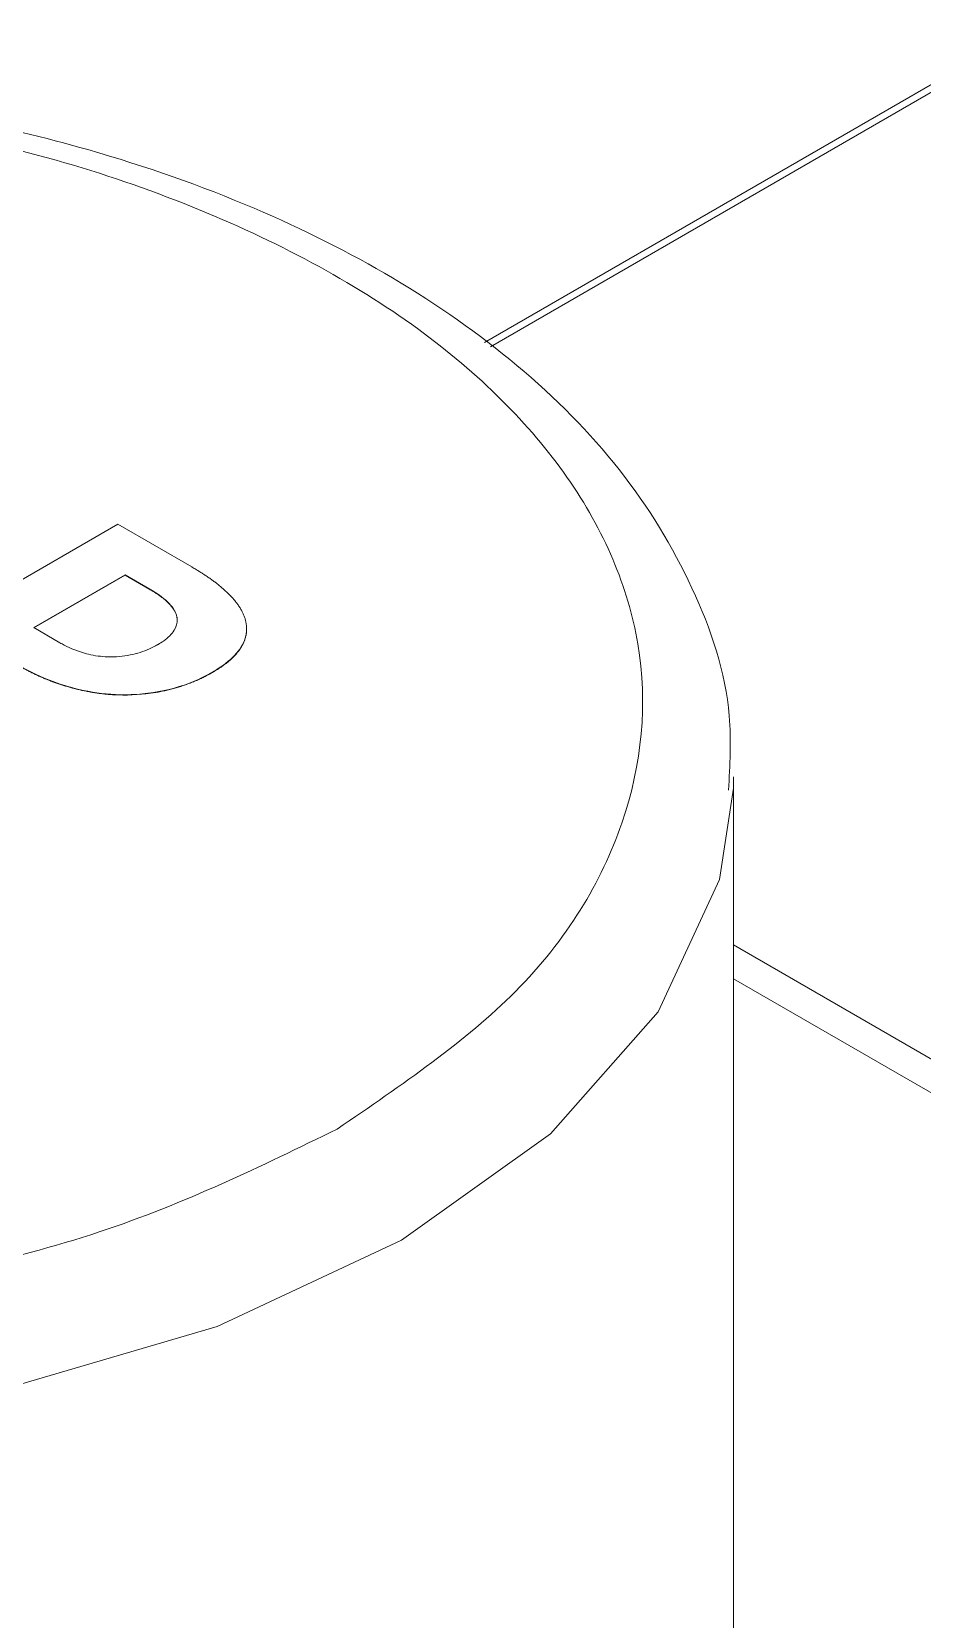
# Model space of a CAD drawing. Header units: millimetres. Extents: x -37 to 256, y 6 to 200.
# Drawn here: x 23.481 to 25.444, y 170.847 to 174.344 of the extents above; entities that cross this region are included whole.
import ezdxf

# ---------------------------------------------------------------- set-up
doc = ezdxf.new("R2010")
doc.units = ezdxf.units.MM

msp = doc.modelspace()

# ---------------------------------------------------------------- linework, layer by layer
at = {"color": 7, "linetype": 'Continuous', "lineweight": 15}
for p, q in [((26.9706, 175.0978), (24.4791, 173.6594)), ((23.115, 172.9385), (23.6708, 173.2593)), ((23.834, 173.1651), (23.6708, 173.2593)), ((23.4855, 173.0315), (23.6869, 173.1477)), ((23.4861, 173.0312), (23.6869, 173.1471)), ((23.6869, 173.1477), (23.7413, 173.1164)), ((23.6869, 173.1477), (23.6869, 173.1471)), ((23.6869, 173.1471), (23.7413, 173.1157)), ((23.7413, 173.1157), (23.7413, 173.1164)), ((23.5433, 172.9981), (23.4855, 173.0315)), ((25.0282, 170.4162), (25.0282, 172.7025))]:
    msp.add_line(p, q, dxfattribs=at)
at = {"color": 8, "linetype": 'Continuous', "lineweight": 15}
for p, q in [((26.9706, 175.0808), (24.4923, 173.6502)), ((25.0282, 172.3327), (26.7852, 171.3185)), ((26.7852, 171.2437), (25.0282, 172.258))]:
    msp.add_line(p, q, dxfattribs=at)
at = {"color": 8, "linetype": 'Continuous', "lineweight": 15, "flags": 128}
msp.add_lwpolyline([(25.0279, 172.6778), (24.9975, 172.4768), (24.8622, 172.1853), (24.6249, 171.9165), (24.296, 171.682), (23.8898, 171.4922), (23.4242, 171.3552), (22.9193, 171.2771), (22.3974, 171.2613), (21.8812, 171.3085), (21.3933, 171.4166), (20.9549, 171.5809), (20.5854, 171.7943), (20.3007, 172.0473), (20.1134, 172.329), (20.0317, 172.627), (20.0282, 172.7025)], dxfattribs=at)
at = {"color": 7, "linetype": 'Continuous', "lineweight": 15}
for points, knots in [([(25.0172, 172.6733), (25.0203, 172.7281), (25.0288, 172.8795), (24.9471, 173.1226), (24.789, 173.3832), (24.5625, 173.612), (24.2888, 173.8041), (23.9701, 173.9643), (23.6414, 174.0799), (23.3252, 174.1561), (23.0201, 174.205), (22.7561, 174.2276), (22.5837, 174.2296), (22.5282, 174.2303)], [0, 0, 0, 0, 0.063374, 0.174989, 0.286867, 0.396978, 0.503607, 0.605313, 0.714331, 0.795474, 0.867184, 0.957305, 1, 1, 1, 1]), ([(22.5691, 174.1934), (22.7879, 174.1806), (23.2352, 174.1545), (23.8509, 173.9749), (24.3513, 173.7066), (24.69, 173.3698), (24.8514, 172.9917), (24.8141, 172.5981), (24.5871, 172.2221), (24.2967, 172.0239), (24.1546, 171.927)], [0, 0, 0, 0, 0.1222914, 0.25, 0.3777086, 0.5, 0.6222914, 0.75, 0.8777086, 1, 1, 1, 1]), ([(23.834, 173.1651), (23.8344, 173.1649), (23.8361, 173.1639), (23.8393, 173.162), (23.8427, 173.1599), (23.8462, 173.1578), (23.8489, 173.1562), (23.8523, 173.154), (23.8551, 173.1524), (23.8584, 173.1502), (23.8611, 173.1485), (23.8644, 173.1463), (23.8671, 173.1446), (23.8703, 173.1424), (23.8729, 173.1406), (23.8761, 173.1384), (23.8786, 173.1366), (23.8811, 173.1348), (23.8835, 173.133), (23.8859, 173.1311), (23.8889, 173.1288), (23.8913, 173.127), (23.8936, 173.1251), (23.8959, 173.1232), (23.8982, 173.1213), (23.9004, 173.1194), (23.9027, 173.1175), (23.9048, 173.1155), (23.907, 173.1136), (23.9091, 173.1116), (23.9112, 173.1097), (23.9133, 173.1077), (23.9153, 173.1057), (23.9178, 173.1032), (23.9207, 173.1002), (23.9235, 173.0971), (23.9271, 173.093), (23.9305, 173.0888), (23.9338, 173.0846), (23.9361, 173.0814), (23.9383, 173.0782), (23.9404, 173.0749), (23.9423, 173.0716), (23.9448, 173.0672), (23.947, 173.0628), (23.949, 173.0583), (23.9502, 173.0549), (23.9514, 173.0515), (23.9526, 173.047), (23.9554, 173.0343), (23.955, 173.0091), (23.9356, 172.9737), (23.9046, 172.9485), (23.884, 172.9361), (23.8799, 172.9336)], [0, 0, 0, 0, 0.003279, 0.016394, 0.029509, 0.036066, 0.049181, 0.055739, 0.068854, 0.075411, 0.088527, 0.095084, 0.108199, 0.114757, 0.127872, 0.13443, 0.147545, 0.154102, 0.16066, 0.173775, 0.180333, 0.193448, 0.200006, 0.206563, 0.219678, 0.226236, 0.232794, 0.245909, 0.252466, 0.259024, 0.272139, 0.278697, 0.285254, 0.29837, 0.311485, 0.324601, 0.337716, 0.36395, 0.377066, 0.390182, 0.403297, 0.416413, 0.429529, 0.442644, 0.468882, 0.481998, 0.495114, 0.50823, 0.521346, 0.547584, 0.653169, 0.805503, 0.960696, 1, 1, 1, 1]), ([(23.7413, 173.1164), (23.7416, 173.1162), (23.7434, 173.1151), (23.7507, 173.1108), (23.7709, 173.0979), (23.7939, 173.077), (23.8049, 173.0495), (23.7972, 173.024), (23.7787, 173.0059), (23.7638, 172.9969), (23.7598, 172.9945)], [0, 0, 0, 0, 0.006243, 0.031216, 0.13118, 0.382163, 0.555857, 0.730306, 0.927813, 1, 1, 1, 1]), ([(23.7413, 173.1157), (23.7416, 173.1155), (23.7434, 173.1145), (23.7465, 173.1126), (23.7507, 173.1101), (23.7541, 173.108), (23.7574, 173.1059), (23.76, 173.1041), (23.7632, 173.1019), (23.7663, 173.0996), (23.7693, 173.0973), (23.7716, 173.0954), (23.774, 173.0936), (23.7762, 173.0916), (23.7789, 173.0892), (23.7809, 173.0872), (23.7829, 173.0852), (23.7848, 173.0832), (23.7867, 173.0811), (23.7885, 173.0791), (23.7902, 173.077), (23.7922, 173.0744), (23.7944, 173.0711), (23.7963, 173.0678), (23.7979, 173.0645), (23.7994, 173.0611), (23.801, 173.0566), (23.8019, 173.052), (23.8022, 173.0476), (23.8019, 173.0454), (23.8018, 173.0445)], [0, 0, 0, 0, 0.010593, 0.052967, 0.095341, 0.137717, 0.158904, 0.201281, 0.222469, 0.264845, 0.307221, 0.328409, 0.349596, 0.391975, 0.413163, 0.455543, 0.47673, 0.497917, 0.540293, 0.561481, 0.582668, 0.625052, 0.66744, 0.709824, 0.752204, 0.794586, 0.836972, 0.921855, 0.96425, 1, 1, 1, 1]), ([(23.7598, 172.9945), (23.7594, 172.9943), (23.7576, 172.9933), (23.75, 172.9891), (23.7298, 172.9794), (23.6931, 172.9684), (23.645, 172.9656), (23.5955, 172.9737), (23.5637, 172.9869), (23.5464, 172.9964), (23.5433, 172.9981)], [0, 0, 0, 0, 0.006133, 0.030667, 0.12898, 0.327728, 0.529005, 0.705814, 0.947316, 1, 1, 1, 1]), ([(23.9546, 173.0273), (23.9545, 173.0236), (23.9544, 173.0188), (23.9532, 173.0129), (23.952, 173.0083), (23.9505, 173.0038), (23.9487, 172.9993), (23.9471, 172.9959), (23.9454, 172.9926), (23.9435, 172.9893), (23.9415, 172.9861), (23.9393, 172.9829), (23.9369, 172.9797), (23.9344, 172.9765), (23.9318, 172.9734), (23.929, 172.9703), (23.9261, 172.9673), (23.922, 172.9633), (23.9178, 172.9594), (23.9132, 172.9556), (23.9097, 172.9528), (23.9061, 172.95), (23.9024, 172.9473), (23.8972, 172.9438), (23.8919, 172.9403), (23.8856, 172.9365), (23.882, 172.9343), (23.8799, 172.933)], [0, 0, 0, 0, 0.1030338, 0.1355528, 0.1680717, 0.2331305, 0.2656495, 0.2981685, 0.3306874, 0.3632062, 0.3957249, 0.4282435, 0.460762, 0.4932804, 0.5257986, 0.5583167, 0.5908347, 0.6233526, 0.6884015, 0.7209191, 0.7534368, 0.7859547, 0.8184727, 0.8509908, 0.9160353, 0.9485514, 1, 1, 1, 1]), ([(23.8799, 172.9336), (23.8795, 172.9334), (23.8777, 172.9324), (23.8701, 172.9282), (23.8389, 172.9116), (23.7748, 172.8894), (23.6808, 172.8803), (23.5839, 172.8925), (23.5082, 172.9181), (23.4657, 172.9412), (23.4504, 172.9495)], [0, 0, 0, 0, 0.003095, 0.015473, 0.065001, 0.265852, 0.467886, 0.638557, 0.870485, 1, 1, 1, 1]), ([(23.8799, 172.933), (23.8795, 172.9328), (23.8777, 172.9318), (23.8752, 172.9304), (23.8723, 172.9288), (23.8701, 172.9276), (23.8671, 172.9261), (23.8642, 172.9245), (23.8612, 172.923), (23.8582, 172.9215), (23.8544, 172.9196), (23.8497, 172.9174), (23.8433, 172.9146), (23.8368, 172.9119), (23.8302, 172.9093), (23.8252, 172.9074), (23.8201, 172.9056), (23.8133, 172.9032), (23.8063, 172.901), (23.7992, 172.8988), (23.7938, 172.8973), (23.7883, 172.8959), (23.7828, 172.8945), (23.7754, 172.8928), (23.7623, 172.8899), (23.7248, 172.8835), (23.6855, 172.882), (23.6537, 172.8842), (23.6455, 172.8849), (23.6389, 172.8856), (23.6308, 172.8866), (23.6243, 172.8875), (23.6162, 172.8887), (23.6098, 172.8898), (23.6019, 172.8913), (23.5964, 172.8924), (23.5909, 172.8935), (23.587, 172.8944), (23.5832, 172.8953), (23.5793, 172.8962), (23.5763, 172.897), (23.5725, 172.898), (23.5695, 172.8988), (23.5657, 172.8998), (23.562, 172.9009), (23.5582, 172.902), (23.5545, 172.9031), (23.5508, 172.9042), (23.5472, 172.9053), (23.5436, 172.9065), (23.5407, 172.9075), (23.5371, 172.9087), (23.5336, 172.91), (23.5293, 172.9115), (23.5259, 172.9128), (23.5224, 172.9142), (23.519, 172.9155), (23.5149, 172.9172), (23.5115, 172.9186), (23.5081, 172.92), (23.5048, 172.9215), (23.5008, 172.9232), (23.4968, 172.9249), (23.4936, 172.9264), (23.4903, 172.9279), (23.4871, 172.9294), (23.4832, 172.9313), (23.4794, 172.9332), (23.4757, 172.9351), (23.472, 172.937), (23.4683, 172.939), (23.4647, 172.9409), (23.461, 172.9429), (23.458, 172.9446), (23.4545, 172.9466), (23.4522, 172.9479), (23.4504, 172.9489)], [0, 0, 0, 0, 0.003084, 0.015422, 0.021591, 0.02776, 0.033929, 0.046268, 0.052437, 0.058606, 0.070944, 0.083283, 0.095622, 0.120302, 0.132641, 0.144979, 0.157318, 0.169656, 0.194338, 0.206677, 0.219015, 0.231354, 0.243693, 0.256031, 0.280713, 0.33012, 0.496908, 0.517464, 0.527741, 0.548297, 0.558574, 0.57913, 0.589406, 0.609961, 0.620238, 0.640793, 0.645931, 0.656208, 0.666485, 0.671623, 0.681899, 0.687037, 0.697314, 0.702452, 0.712728, 0.723005, 0.728143, 0.738419, 0.748696, 0.753834, 0.76411, 0.769249, 0.779525, 0.789802, 0.800078, 0.805216, 0.815493, 0.825769, 0.836045, 0.841183, 0.85146, 0.861736, 0.872012, 0.882289, 0.887427, 0.897703, 0.90798, 0.918256, 0.928532, 0.938809, 0.949085, 0.959361, 0.969638, 0.979914, 0.985052, 1, 1, 1, 1]), ([(24.1546, 171.927), (23.9867, 171.845), (23.6434, 171.6773), (22.9921, 171.5463), (22.3102, 171.5247), (21.6552, 171.6179), (21.0718, 171.8134), (20.607, 172.1023), (20.296, 172.4577), (20.2507, 172.716), (20.2286, 172.8423)], [0, 0, 0, 0, 0.122291, 0.25, 0.377709, 0.5, 0.622291, 0.75, 0.877709, 1, 1, 1, 1])]:
    msp.add_open_spline(points, degree=3, knots=knots, dxfattribs=at)

doc.saveas('drawing.dxf')
